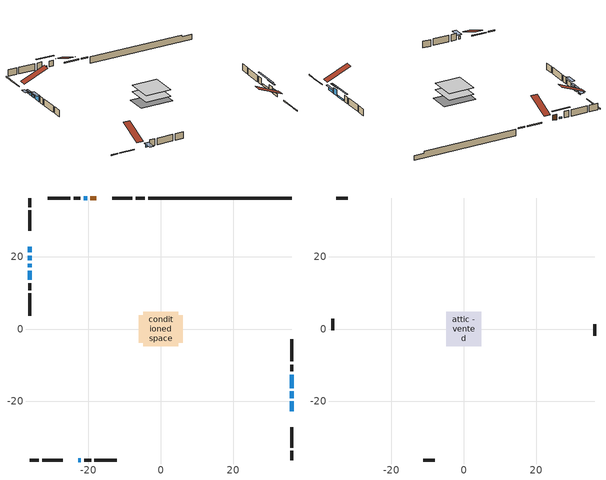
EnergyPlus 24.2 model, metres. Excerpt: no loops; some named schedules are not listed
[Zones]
conditioned space
 floor adiabatic (AdiabaticFloorConstruction): -4.82,-4.82 -4.82,4.82 4.82,4.82 4.82,-4.82 z0.25
 floor foundation (Slab1 construction): -6.1,-3.81 -6.1,3.81 6.1,3.81 6.1,-3.81 z-2.16
 wall outside (RimJoist1 construction): -4.4,36.15 -6.9,36.15 / -36.15,-36.15 -33.65,-36.15 / -36.15,36.15 -36.15,33.65 / 36.15,-36.15 36.15,-33.65 z0.25:0.55
 wall outside (RimJoist2 construction): -7.83,36.15 -13.45,36.15 / -32.72,-36.15 -27.1,-36.15 / -36.15,32.72 -36.15,27.1 / 36.15,-32.72 36.15,-27.1 z0.25:0.55
 wall outside (AdiabaticWallConstruction 1): -17.82,36.15 -19.42,36.15 z0.25:2.28
 wall outside (AdiabaticWallConstruction): -36.15,22.74 -36.15,21.21 z0.25:0.35; -22.74,-36.15 -22.02,-36.15 z0.25:1.47; -36.15,20.28 -36.15,18.91 / -36.15,17.98 -36.15,17.07 / 36.15,-22.74 36.15,-19.99 z0.25:1.17; -36.15,16.14 -36.15,13.55 z0.25:2.08; 36.15,-19.06 36.15,-17.23 z0.25:2.38; 36.15,-16.31 36.15,-12.65 / -20.35,36.15 -21.27,36.15 z0.25:0.86
 wall outside (Wall1 construction): -22.19,36.15 -24.07,36.15 / -21.1,-36.15 -19.22,-36.15 / -36.15,12.62 -36.15,10.74 / 36.15,-11.72 36.15,-9.85 z0.25:2.69
 wall outside (Wall2 construction): -25,36.15 -31.12,36.15 / -18.29,-36.15 -12.17,-36.15 / -36.15,9.82 -36.15,3.69 / 36.15,-8.92 36.15,-2.79 z0.25:2.69
 wall foundation (FoundationWall1 construction): -3.47,36.15,-2.16 -3.47,36.15,0.25 32.19,36.15,0.25 32.19,36.15,-0.45 36.15,36.15,-0.45 36.15,36.15,-2.16
 window (WindowConstruction 5): -36.15,22.74 -36.15,21.21 z0.25:0.35
 window (WindowConstruction 6): -22.74,-36.15 -22.03,-36.15 z0.25:1.47
 window (WindowConstruction): -36.15,20.28 -36.15,18.91 z0.25:1.16
 window (WindowConstruction 1): -36.15,17.98 -36.15,17.07 z0.25:1.16
 window (WindowConstruction 2): -36.15,16.14 -36.15,13.55 z0.25:2.08
 window (WindowConstruction 3): 36.15,-22.74 36.15,-19.99 z0.25:1.16
 window (WindowConstruction 4): 36.15,-19.06 36.15,-17.23 z0.25:2.38
 window (WindowConstruction 7): 36.15,-16.31 36.15,-12.65 z0.25:0.86
 window (WindowConstruction 8): -20.35,36.15 -21.26,36.15 z0.25:0.86
 door (Door): -17.82,36.15 -19.42,36.15 z0.25:2.28
 ceiling adiabatic (AdiabaticFloorConstruction): 4.82,-4.82 4.82,4.82 -4.82,4.82 -4.82,-4.82 z0.25
attic - vented
 floor to conditioned space (Floor1 construction Reversed): -4.82,-4.82 -4.82,4.82 4.82,4.82 4.82,-4.82 z2.69
 wall outside (Wall3 construction): -32.05,36.15 -35.22,36.15 / -11.24,-36.15 -8.07,-36.15 / -36.15,2.76 -36.15,-0.41 / 36.15,-1.86 36.15,1.31 z0.25:2.69
 roof outside (Roof1 construction): -16.89,36.15,2.69 -16.89,26.89,6.55 -14.38,26.89,6.55 -14.38,36.15,2.69; -23.66,-36.15,2.69 -23.66,-26.89,6.55 -26.17,-26.89,6.55 -26.17,-36.15,2.69; -36.15,23.66,2.69 -26.89,23.66,6.55 -26.89,26.17,6.55 -36.15,26.17,2.69; 36.15,-23.66,2.69 26.89,-23.66,6.55 26.89,-26.17,6.55 36.15,-26.17,2.69
shading: -36.15,20.75 -36.15,23.2 -37.37,23.2 -37.37,20.75 z0.81; -21.57,-36.15 -23.2,-36.15 -23.2,-39.81 -21.57,-39.81 z1.93; -36.15,18.3 -36.15,20.89 -36.76,20.89 -36.76,18.3 z1.77; -36.15,16.46 -36.15,18.59 -36.76,18.59 -36.76,16.46 z1.77; -36.15,12.94 -36.15,16.75 -37.37,16.75 -37.37,12.94 z2.69; 36.15,-19.38 36.15,-23.35 36.61,-23.35 36.61,-19.38 z1.77; 36.15,-16.02 36.15,-20.28 36.61,-20.28 36.61,-16.02 z3.6; 36.15,-9.6 36.15,-19.36 36.61,-19.36 36.61,-9.6 z3.91; -24.32,36.15 -17.3,36.15 -17.3,36.61 -24.32,36.61 z3.91
[Building]
Building 1: Terrain=Suburbs
[Site:Location]
Quebec Intl AP_QC: Latitude {deg}=46.8; Longitude {deg}=-71.38; Time Zone {hr}=-5; Elevation {m}=74; Keep Site Location Information=Yes
[Site:GroundTemperature:Shallow]
0.0108218, -2.24938, -2.43038, -1.3578, 2.94801, 7.23376, 10.9493, 13.303, 13.5029, 11.5886, 7.96783, 3.81355
[Site:WaterMainsTemperature]
Calculation Method=Schedule; Temperature Schedule=mains temperature schedule
[Material] Roughness=Rough; Thermal Absorptance=0.9
Name | Thickness {m} | Conductivity {W/m-K} | Density {kg/m3} | Specific Heat {J/kg-K} | Solar Absorptance | Visible Absorptance
asphalt or fiberglass shingles | 0.00635 | 0.162714 | 1121.4 | 1465.45 | 0.4 | 0.4
ceiling loosefill ins | 0.254 | 0.0480833 | 16.02 | 1046.75 | 0.7 | 0.7
ceiling stud and cavity | 0.1397 | 0.0827291 | 65.682 | 1177.47 | 0.7 | 0.7
concrete 4.0 in. | 0.1016 | 1.803125 | 2242.8 | 837.4 | 0.7 | 0.7
concrete 8.0 in. | 0.2032 | 1.803125 | 2242.8 | 837.4 | 0.7 | 0.7
door material | 0.04445 | 0.188738 | 512.64 | 1214.23 | 0.7 | 0.7
exterior vertical ins | 0.022486 | 0.029427 | 32.04 | 1214.23 | 0.7 | 0.7
floor covering | 0.0127 | 0.0433444 | 54.468 | 1339.84 | 0.6 | 0.6
floor rigid ins; wall rigid ins | 0.512978 | 0.029427 | 32.04 | 1214.23 | 0.7 | 0.7
floor stud and cavity | 0.1397 | 1.75129 | 37.0049 | 1207.88 | 0.7 | 0.7
furniture material conditioned space 1 | 0.1524 | 0.115458 | 640.8 | 1214.23 | 0.6 | 0.6
gypsum board | 0.0127 | 0.160291 | 801 | 837.4 | 0.6 | 0.6
gypsum board 1 | 0.0127 | 0.160291 | 801 | 837.4 | 0.7 | 0.7
osb sheathing 0.5 in. | 0.0127 | 0.115458 | 512.64 | 1214.23 | 0.7 | 0.7
osb sheathing 0.75 in. | 0.01905 | 0.115458 | 512.64 | 1214.23 | 0.7 | 0.7
osb sheathing 2.0 in. | 0.0508 | 0.115458 | 512.64 | 1214.23 | 0.7 | 0.7
rim joist stud and cavity | 0.0508 | 0.0643141 | 125.044 | 1163.47 | 0.6 | 0.6
rim joist stud and cavity 1 | 0.0508 | 0.0594135 | 125.044 | 1163.47 | 0.6 | 0.6
wall stud and cavity | 0.1397 | 0.0867086 | 139.0536 | 1170.24 | 0.7 | 0.7
wall stud and cavity 1 | 0.1397 | 0.0826441 | 139.0536 | 1170.24 | 0.7 | 0.7
wall stud and cavity 2 | 0.0889 | 6.9971 | 50.32683 | 1063.81 | 0.6 | 0.6
wall stud and cavity 3 | 0.0889 | 0.380278 | 52.3479 | 1209.89 | 0.7 | 0.7
wall stud and cavity 4 | 0.0889 | 0.391764 | 83.0341 | 1211.67 | 0.7 | 0.7
wood siding | 0.0254 | 0.102417 | 544.68 | 1172.36 | 0.4 | 0.4
wood siding 1 | 0.00254 | 0.102417 | 544.68 | 1172.36 | 0.4 | 0.4
wood siding 2; wood siding 3; wood siding 4 | 0.0254 | 0.102417 | 544.68 | 1172.36 | 0.7 | 0.7
[WindowMaterial:SimpleGlazingSystem]
Name | U-Factor {W/m2-K} | Solar Heat Gain Coefficient
WindowMaterial | 2.946882 | 0.58
WindowMaterial 1 | 2.96619 | 0.55
WindowMaterial 2 | 2.8867 | 0.67
WindowMaterial 3 | 2.97187 | 0.6
WindowMaterial 4 | 2.8231 | 0.06
WindowMaterial 5 | 2.95426 | 0.63
WindowMaterial 6 | 3.0383 | 0.46
[Construction]
AdiabaticFloorConstruction: floor stud and cavity, floor rigid ins, osb sheathing 0.75 in., floor covering
AdiabaticWallConstruction: wood siding 3, wall rigid ins, wall stud and cavity 3, gypsum board
AdiabaticWallConstruction 1: wood siding 4, wall rigid ins, wall stud and cavity 3, gypsum board
Door: door material
Floor1 construction Reversed: gypsum board, ceiling stud and cavity, ceiling loosefill ins
FoundationWall1 construction: concrete 8.0 in., gypsum board 1
furniture construction conditioned space 1: furniture material conditioned space 1
PartitionWallConstruction: gypsum board, wall stud and cavity 4, gypsum board
RimJoist1 construction: wood siding 2, osb sheathing 2.0 in., rim joist stud and cavity
RimJoist2 construction: wood siding 2, osb sheathing 2.0 in., rim joist stud and cavity 1
Roof1 construction: asphalt or fiberglass shingles
Slab1 construction: concrete 4.0 in.
Wall1 construction: wood siding, osb sheathing 0.5 in., wall stud and cavity, gypsum board
Wall2 construction: wood siding, osb sheathing 0.5 in., wall stud and cavity 1, gypsum board
Wall3 construction: wood siding 1, wall stud and cavity 2
WindowConstruction: WindowMaterial
WindowConstruction 1; WindowConstruction 3: WindowMaterial 1
WindowConstruction 2: WindowMaterial 2
WindowConstruction 4: WindowMaterial 3
WindowConstruction 5: WindowMaterial 4
WindowConstruction 6: WindowMaterial 5
WindowConstruction 7; WindowConstruction 8: WindowMaterial 6
[Zone] Multiplier=1; Part of Total Floor Area=Yes
Name | Volume {m3}
attic - vented | 57.3983
conditioned space | 467.5
[Space]
Name | Zone | Volume {m3}
attic - vented 1 | attic - vented | 57.3983
conditioned space 1 | conditioned space | 467.5
[ZoneInfiltration:EffectiveLeakageArea]
infil attic - vented 1: Zone or Space=attic - vented 1; Schedule=Always On Discrete; Effective Air Leakage Area {cm2}=3430.15; Stack Coefficient=0.000437873; Wind Coefficient=1.41382e-05
[ZoneMixing]
whole house fan mix: Zone or Space=attic - vented; Schedule=Always On Continuous; Design Flow Rate Calculation Method=Flow/Zone; Design Flow Rate {m3/s}=0; Source Zone or Space=conditioned space
[SurfaceProperty:ExposedFoundationPerimeter]
Slab1: Exposed Perimeter Calculation Method=TotalExposedPerimeter; Total Exposed Perimeter {m}=39.624
[InternalMass] Zone or ZoneList=conditioned space; Space or SpaceList=conditioned space 1
Name | Construction | Surface Area {m2}
furniture mass conditioned space 1 | furniture construction conditioned space 1 | 74.3202
partition wall mass | PartitionWallConstruction | 185.801
[Lights]
interior lighting: Zone or ZoneList or Space or SpaceList=conditioned space 1; Schedule=interior lighting schedule; Design Level Calculation Method=LightingLevel; Lighting Level {W}=343.2; Return Air Fraction=0; Fraction Radiant=0.6; Fraction Visible=0.2; Fraction Replaceable=1
[People]
occupants: Zone or ZoneList or Space or SpaceList=conditioned space 1; Number of People Schedule=occupants schedule; Number of People Calculation Method=People; Number of People=3; Fraction Radiant=0.314171; Sensible Heat Fraction=0.56303; Activity Level Schedule=occupants activity schedule; Carbon Dioxide Generation Rate {m3/s-W}=0; Enable ASHRAE 55 Comfort Warnings=No; Mean Radiant Temperature Calculation Type=EnclosureAveraged
[ElectricEquipment] Zone or ZoneList or Space or SpaceList=conditioned space 1; Design Level Calculation Method=EquipmentLevel
Name | Schedule | Design Level {W} | Fraction Latent | Fraction Radiant | Fraction Lost
clothes dryer | clothes dryer schedule | 140.772 | 0.015 | 0.081 | 0.85
clothes washer | clothes washer schedule | 32.1985 | 0.03 | 0.162 | 0.7
cooking range | cooking range schedule | 215.147 | 0.08 | 0.432 | 0.2
dishwasher | dishwasher schedule | 66.8632 | 0.3 | 0.18 | 0.4
fridge | fridge schedule | 72.9452 | 0 | 0.6 | 0
mech vent bath fan 0 | mech vent bath fan 0 schedule | 50.2 | 0 | 0 | 1
mech vent house fan | mech vent house fan schedule | 0 | 0 | 0 | 1
mech vent house fan cfis | mech vent house fan cfis schedule | 0 | 0 | 0 | 0
mech vent range fan 0 | mech vent range fan 0 schedule | 57 | 0 | 0 | 1
misc plug loads | misc plug loads schedule | 494.7 | 0.045 | 0.513 | 0.1
whole house fan | Always On Discrete | 0 | 0 | 0 | 1
[OtherEquipment] Zone or ZoneList or Space or SpaceList=conditioned space 1; Design Level Calculation Method=EquipmentLevel
Name | Fuel Type | Schedule | Design Level {W} | Fraction Latent | Fraction Radiant | Fraction Lost
clothes dryer 1 | Electricity | clothes dryer schedule | 0 | 0.015 | 0.081 | 0.85
cooking range 1 | Electricity | cooking range schedule | 0 | 0.08 | 0.432 | 0.2
general water use latent | None | general water use schedule | 62.594 | 1 | 0 | 0
general water use sensible | None | general water use schedule | -61.6891 | 0 | 0.6 | 0
mech vent house fan latent load | None | Always On Discrete | 0 | 1 | 0 | 0
mech vent house fan sensible load | None | Always On Discrete | 0 | 0 | 0 | 0
water heater energy adjustment1 | Electricity | Always On Discrete | 0.01 | 0 | 0 | 1
[ZoneInfiltration:DesignFlowRate] Zone or ZoneList or Space or SpaceList=conditioned space 1; Schedule=Always On Discrete; Design Flow Rate Calculation Method=Flow/Zone; Design Flow Rate {m3/s}=0
infil flow; natural vent flow; whole house fan flow
[AvailabilityManager:Scheduled]
air source heat pump airloop Availability Manager: Schedule=Always On Discrete
[Foundation:Kiva]
Foundation Kiva 1: Initial Indoor Air Temperature {C}=18; Wall Height Above Grade {m}=0.249997; Wall Depth Below Slab {m}=0.2032; Custom Block Material Name 1=exterior vertical ins; Custom Block Depth 1 {m}=2.40999; Custom Block X Position 1 {m}=0.2159; Custom Block Z Position 1 {m}=0
[Foundation:Kiva:Settings]
Soil Conductivity {W/m-K}=0.849921; Soil Density {kg/m3}=1842.3; Soil Specific Heat {J/kg-K}=418.7; Ground Solar Absorptivity=0.9; Ground Thermal Absorptivity=0.9; Ground Surface Roughness {m}=0.03; Far-Field Width {m}=40; Deep-Ground Boundary Condition=ZeroFlux; Deep-Ground Depth {m}=40; Minimum Cell Dimension {m}=0.2; Maximum Cell Growth Coefficient=3; Simulation Timestep=Timestep
[Exterior:Lights]
exterior lighting: Schedule=exterior lighting schedule; Design Level {W}=75.6
[EnergyManagementSystem:GlobalVariable]
air_source_heat_pump_airloop_Fan_RTF
infil_program_Qfan
infil_program_Qinf
natural_vent_program_Qnv
natural_vent_program_Qwhf
[EnergyManagementSystem:Sensor]
Name | Output:Variable or Output:Meter Index Key | Output:Variable or Output:Meter
airflow_gain | infil flow | Infiltration Sensible Heat Gain Energy
airflow_gain_1 | natural vent flow | Infiltration Sensible Heat Gain Energy
airflow_gain_2 | whole house fan flow | Infiltration Sensible Heat Gain Energy
airflow_loss | infil flow | Infiltration Sensible Heat Loss Energy
airflow_loss_1 | natural vent flow | Infiltration Sensible Heat Loss Energy
airflow_loss_2 | whole house fan flow | Infiltration Sensible Heat Loss Energy
clg_load_cond |  | Cooling:EnergyTransfer:Zone:CONDITIONED SPACE
clg_sp_s; clg_sp_s_1 | cooling setpoint | Schedule Value
clothes_dryer_exhaust_0_sch_s | clothes dryer exhaust 0 schedule | Schedule Value
cool_season | cooling season schedule | Schedule Value
htg_load_cond |  | Heating:EnergyTransfer:Zone:CONDITIONED SPACE
htg_sp_s; htg_sp_s_1 | heating setpoint | Schedule Value
ig_ee_conv | clothes dryer | Electric Equipment Convective Heating Energy
ig_ee_conv_2 | cooking range | Electric Equipment Convective Heating Energy
ig_ee_conv_4 | fridge | Electric Equipment Convective Heating Energy
ig_ee_conv_5 | misc plug loads | Electric Equipment Convective Heating Energy
ig_ee_conv_6 | whole house fan | Electric Equipment Convective Heating Energy
ig_ee_rad | clothes dryer | Electric Equipment Radiant Heating Energy
ig_ee_rad_2 | cooking range | Electric Equipment Radiant Heating Energy
ig_ee_rad_4 | fridge | Electric Equipment Radiant Heating Energy
ig_ee_rad_5 | misc plug loads | Electric Equipment Radiant Heating Energy
ig_ee_rad_6 | whole house fan | Electric Equipment Radiant Heating Energy
ig_lgt_conv | interior lighting | Lights Convective Heating Energy
ig_lgt_rad | interior lighting | Lights Radiant Heating Energy
ig_lgt_vis | interior lighting | Lights Visible Radiation Heating Energy
ig_oe_conv | clothes dryer 1 | Other Equipment Convective Heating Energy
ig_oe_conv_1 | cooking range 1 | Other Equipment Convective Heating Energy
ig_oe_conv_2 | general water use latent | Other Equipment Convective Heating Energy
ig_oe_conv_3 | general water use sensible | Other Equipment Convective Heating Energy
ig_oe_conv_4 | water heater energy adjustment1 | Other Equipment Convective Heating Energy
ig_oe_rad | clothes dryer 1 | Other Equipment Radiant Heating Energy
ig_oe_rad_1 | cooking range 1 | Other Equipment Radiant Heating Energy
ig_oe_rad_2 | general water use latent | Other Equipment Radiant Heating Energy
ig_oe_rad_3 | general water use sensible | Other Equipment Radiant Heating Energy
ig_oe_rad_4 | water heater energy adjustment1 | Other Equipment Radiant Heating Energy
ig_ppl_conv | occupants | People Convective Heating Energy
ig_ppl_rad | occupants | People Radiant Heating Energy
im_conv | furniture mass conditioned space 1 | Surface Inside Face Convection Heat Gain Energy
im_conv_1 | partition wall mass | Surface Inside Face Convection Heat Gain Energy
im_ig | furniture mass conditioned space 1 | Surface Inside Face Internal Gains Radiation Heat Gain Energy
im_ig_1 | partition wall mass | Surface Inside Face Internal Gains Radiation Heat Gain Energy
im_lgt | furniture mass conditioned space 1 | Surface Inside Face Lights Radiation Heat Gain Energy
im_lgt_1 | partition wall mass | Surface Inside Face Lights Radiation Heat Gain Energy
im_sol | furniture mass conditioned space 1 | Surface Inside Face Solar Radiation Heat Gain Energy
im_sol_1 | partition wall mass | Surface Inside Face Solar Radiation Heat Gain Energy
im_surf | furniture mass conditioned space 1 | Surface Inside Face Net Surface Thermal Radiation Heat Gain Energy
im_surf_1 | partition wall mass | Surface Inside Face Net Surface Thermal Radiation Heat Gain Energy
mech_vent_bath_fan_0_sch_s | mech vent bath fan 0 schedule | Schedule Value
mech_vent_range_fan_0_sch_s | mech vent range fan 0 schedule | Schedule Value
mv_conv | mech vent bath fan 0 | Electric Equipment Convective Heating Energy
mv_conv_1 | mech vent house fan | Electric Equipment Convective Heating Energy
mv_conv_2 | mech vent house fan cfis | Electric Equipment Convective Heating Energy
mv_conv_3 | mech vent range fan 0 | Electric Equipment Convective Heating Energy
mv_conv_4 | mech vent house fan latent load | Other Equipment Convective Heating Energy
mv_conv_5 | mech vent house fan sensible load | Other Equipment Convective Heating Energy
mv_rad | mech vent bath fan 0 | Electric Equipment Radiant Heating Energy
mv_rad_1 | mech vent house fan | Electric Equipment Radiant Heating Energy
mv_rad_2 | mech vent house fan cfis | Electric Equipment Radiant Heating Energy
mv_rad_3 | mech vent range fan 0 | Electric Equipment Radiant Heating Energy
mv_rad_4 | mech vent house fan latent load | Other Equipment Radiant Heating Energy
mv_rad_5 | mech vent house fan sensible load | Other Equipment Radiant Heating Energy
natural_vent_s | natural vent schedule | Schedule Value
out_pb_s |  | Site Outdoor Air Barometric Pressure
out_wt_s |  | Site Outdoor Air Humidity Ratio
site_vw_s |  | Site Wind Speed
ss_back_out | Window1 | Surface Window Shortwave from Zone Back Out Window Heat Transfer Rate
ss_back_out_1 | Window16 | Surface Window Shortwave from Zone Back Out Window Heat Transfer Rate
ss_back_out_2 | Window17 | Surface Window Shortwave from Zone Back Out Window Heat Transfer Rate
ss_back_out_3 | Window18 | Surface Window Shortwave from Zone Back Out Window Heat Transfer Rate
ss_back_out_4 | Window19 | Surface Window Shortwave from Zone Back Out Window Heat Transfer Rate
ss_back_out_5 | Window20 | Surface Window Shortwave from Zone Back Out Window Heat Transfer Rate
ss_back_out_6 | Window23 | Surface Window Shortwave from Zone Back Out Window Heat Transfer Rate
ss_back_out_7 | Window24 | Surface Window Shortwave from Zone Back Out Window Heat Transfer Rate
ss_back_out_8 | Window28 | Surface Window Shortwave from Zone Back Out Window Heat Transfer Rate
ss_conv | Door1 | Surface Inside Face Convection Heat Gain Energy
ss_conv_1 | Window1 | Surface Inside Face Convection Heat Gain Energy
ss_conv_2 | Window16 | Surface Inside Face Convection Heat Gain Energy
ss_conv_3 | Window17 | Surface Inside Face Convection Heat Gain Energy
ss_conv_4 | Window18 | Surface Inside Face Convection Heat Gain Energy
ss_conv_5 | Window19 | Surface Inside Face Convection Heat Gain Energy
ss_conv_6 | Window20 | Surface Inside Face Convection Heat Gain Energy
ss_conv_7 | Window23 | Surface Inside Face Convection Heat Gain Energy
ss_conv_8 | Window24 | Surface Inside Face Convection Heat Gain Energy
ss_conv_9 | Window28 | Surface Inside Face Convection Heat Gain Energy
ss_ig | Door1 | Surface Inside Face Internal Gains Radiation Heat Gain Energy
ss_ig_1 | Window1 | Surface Inside Face Internal Gains Radiation Heat Gain Energy
ss_ig_2 | Window16 | Surface Inside Face Internal Gains Radiation Heat Gain Energy
ss_ig_3 | Window17 | Surface Inside Face Internal Gains Radiation Heat Gain Energy
ss_ig_4 | Window18 | Surface Inside Face Internal Gains Radiation Heat Gain Energy
ss_ig_5 | Window19 | Surface Inside Face Internal Gains Radiation Heat Gain Energy
ss_ig_6 | Window20 | Surface Inside Face Internal Gains Radiation Heat Gain Energy
ss_ig_7 | Window23 | Surface Inside Face Internal Gains Radiation Heat Gain Energy
ss_ig_8 | Window24 | Surface Inside Face Internal Gains Radiation Heat Gain Energy
ss_ig_9 | Window28 | Surface Inside Face Internal Gains Radiation Heat Gain Energy
ss_lgt | Door1 | Surface Inside Face Lights Radiation Heat Gain Energy
ss_sol | Door1 | Surface Inside Face Solar Radiation Heat Gain Energy
ss_surf | Door1 | Surface Inside Face Net Surface Thermal Radiation Heat Gain Energy
ss_surf_1 | Window1 | Surface Inside Face Net Surface Thermal Radiation Heat Gain Energy
ss_surf_2 | Window16 | Surface Inside Face Net Surface Thermal Radiation Heat Gain Energy
ss_surf_3 | Window17 | Surface Inside Face Net Surface Thermal Radiation Heat Gain Energy
ss_surf_4 | Window18 | Surface Inside Face Net Surface Thermal Radiation Heat Gain Energy
ss_surf_5 | Window19 | Surface Inside Face Net Surface Thermal Radiation Heat Gain Energy
ss_surf_6 | Window20 | Surface Inside Face Net Surface Thermal Radiation Heat Gain Energy
ss_surf_7 | Window23 | Surface Inside Face Net Surface Thermal Radiation Heat Gain Energy
ss_surf_8 | Window24 | Surface Inside Face Net Surface Thermal Radiation Heat Gain Energy
ss_surf_9 | Window28 | Surface Inside Face Net Surface Thermal Radiation Heat Gain Energy
ss_trans_in | Window1 | Surface Window Transmitted Solar Radiation Rate
ss_trans_in_1 | Window16 | Surface Window Transmitted Solar Radiation Rate
ss_trans_in_2 | Window17 | Surface Window Transmitted Solar Radiation Rate
ss_trans_in_3 | Window18 | Surface Window Transmitted Solar Radiation Rate
ss_trans_in_4 | Window19 | Surface Window Transmitted Solar Radiation Rate
ss_trans_in_5 | Window20 | Surface Window Transmitted Solar Radiation Rate
ss_trans_in_6 | Window23 | Surface Window Transmitted Solar Radiation Rate
ss_trans_in_7 | Window24 | Surface Window Transmitted Solar Radiation Rate
ss_trans_in_8 | Window28 | Surface Window Transmitted Solar Radiation Rate
ss_trans_out | Window1 | Surface Inside Face Initial Transmitted Diffuse Transmitted Out Window Solar Radiation Rate
ss_trans_out_1 | Window16 | Surface Inside Face Initial Transmitted Diffuse Transmitted Out Window Solar Radiation Rate
ss_trans_out_2 | Window17 | Surface Inside Face Initial Transmitted Diffuse Transmitted Out Window Solar Radiation Rate
ss_trans_out_3 | Window18 | Surface Inside Face Initial Transmitted Diffuse Transmitted Out Window Solar Radiation Rate
ss_trans_out_4 | Window19 | Surface Inside Face Initial Transmitted Diffuse Transmitted Out Window Solar Radiation Rate
ss_trans_out_5 | Window20 | Surface Inside Face Initial Transmitted Diffuse Transmitted Out Window Solar Radiation Rate
ss_trans_out_6 | Window23 | Surface Inside Face Initial Transmitted Diffuse Transmitted Out Window Solar Radiation Rate
ss_trans_out_7 | Window24 | Surface Inside Face Initial Transmitted Diffuse Transmitted Out Window Solar Radiation Rate
ss_trans_out_8 | Window28 | Surface Inside Face Initial Transmitted Diffuse Transmitted Out Window Solar Radiation Rate
s_conv | Floor1 | Surface Inside Face Convection Heat Gain Energy
s_conv_1 | FoundationWall1 | Surface Inside Face Convection Heat Gain Energy
s_conv_10 | RimJoist2:270 | Surface Inside Face Convection Heat Gain Energy
s_conv_11 | RimJoist2:90 | Surface Inside Face Convection Heat Gain Energy
s_conv_12 | Slab1 | Surface Inside Face Convection Heat Gain Energy
s_conv_13 | Wall1:0 | Surface Inside Face Convection Heat Gain Energy
s_conv_14 | Wall1:180 | Surface Inside Face Convection Heat Gain Energy
s_conv_15 | Wall1:270 | Surface Inside Face Convection Heat Gain Energy
s_conv_16 | Wall1:90 | Surface Inside Face Convection Heat Gain Energy
s_conv_17 | Wall2:0 | Surface Inside Face Convection Heat Gain Energy
s_conv_18 | Wall2:180 | Surface Inside Face Convection Heat Gain Energy
s_conv_19 | Wall2:270 | Surface Inside Face Convection Heat Gain Energy
s_conv_2 | inferred conditioned ceiling | Surface Inside Face Convection Heat Gain Energy
s_conv_20 | Wall2:90 | Surface Inside Face Convection Heat Gain Energy
s_conv_3 | inferred conditioned floor | Surface Inside Face Convection Heat Gain Energy
s_conv_4 | RimJoist1:0 | Surface Inside Face Convection Heat Gain Energy
s_conv_5 | RimJoist1:180 | Surface Inside Face Convection Heat Gain Energy
s_conv_6 | RimJoist1:270 | Surface Inside Face Convection Heat Gain Energy
s_conv_7 | RimJoist1:90 | Surface Inside Face Convection Heat Gain Energy
s_conv_8 | RimJoist2:0 | Surface Inside Face Convection Heat Gain Energy
s_conv_9 | RimJoist2:180 | Surface Inside Face Convection Heat Gain Energy
s_ig | Floor1 | Surface Inside Face Internal Gains Radiation Heat Gain Energy
s_ig_1 | FoundationWall1 | Surface Inside Face Internal Gains Radiation Heat Gain Energy
s_ig_10 | RimJoist2:270 | Surface Inside Face Internal Gains Radiation Heat Gain Energy
s_ig_11 | RimJoist2:90 | Surface Inside Face Internal Gains Radiation Heat Gain Energy
s_ig_12 | Slab1 | Surface Inside Face Internal Gains Radiation Heat Gain Energy
s_ig_13 | Wall1:0 | Surface Inside Face Internal Gains Radiation Heat Gain Energy
s_ig_14 | Wall1:180 | Surface Inside Face Internal Gains Radiation Heat Gain Energy
s_ig_15 | Wall1:270 | Surface Inside Face Internal Gains Radiation Heat Gain Energy
s_ig_16 | Wall1:90 | Surface Inside Face Internal Gains Radiation Heat Gain Energy
s_ig_17 | Wall2:0 | Surface Inside Face Internal Gains Radiation Heat Gain Energy
s_ig_18 | Wall2:180 | Surface Inside Face Internal Gains Radiation Heat Gain Energy
s_ig_19 | Wall2:270 | Surface Inside Face Internal Gains Radiation Heat Gain Energy
s_ig_2 | inferred conditioned ceiling | Surface Inside Face Internal Gains Radiation Heat Gain Energy
s_ig_20 | Wall2:90 | Surface Inside Face Internal Gains Radiation Heat Gain Energy
s_ig_3 | inferred conditioned floor | Surface Inside Face Internal Gains Radiation Heat Gain Energy
s_ig_4 | RimJoist1:0 | Surface Inside Face Internal Gains Radiation Heat Gain Energy
s_ig_5 | RimJoist1:180 | Surface Inside Face Internal Gains Radiation Heat Gain Energy
